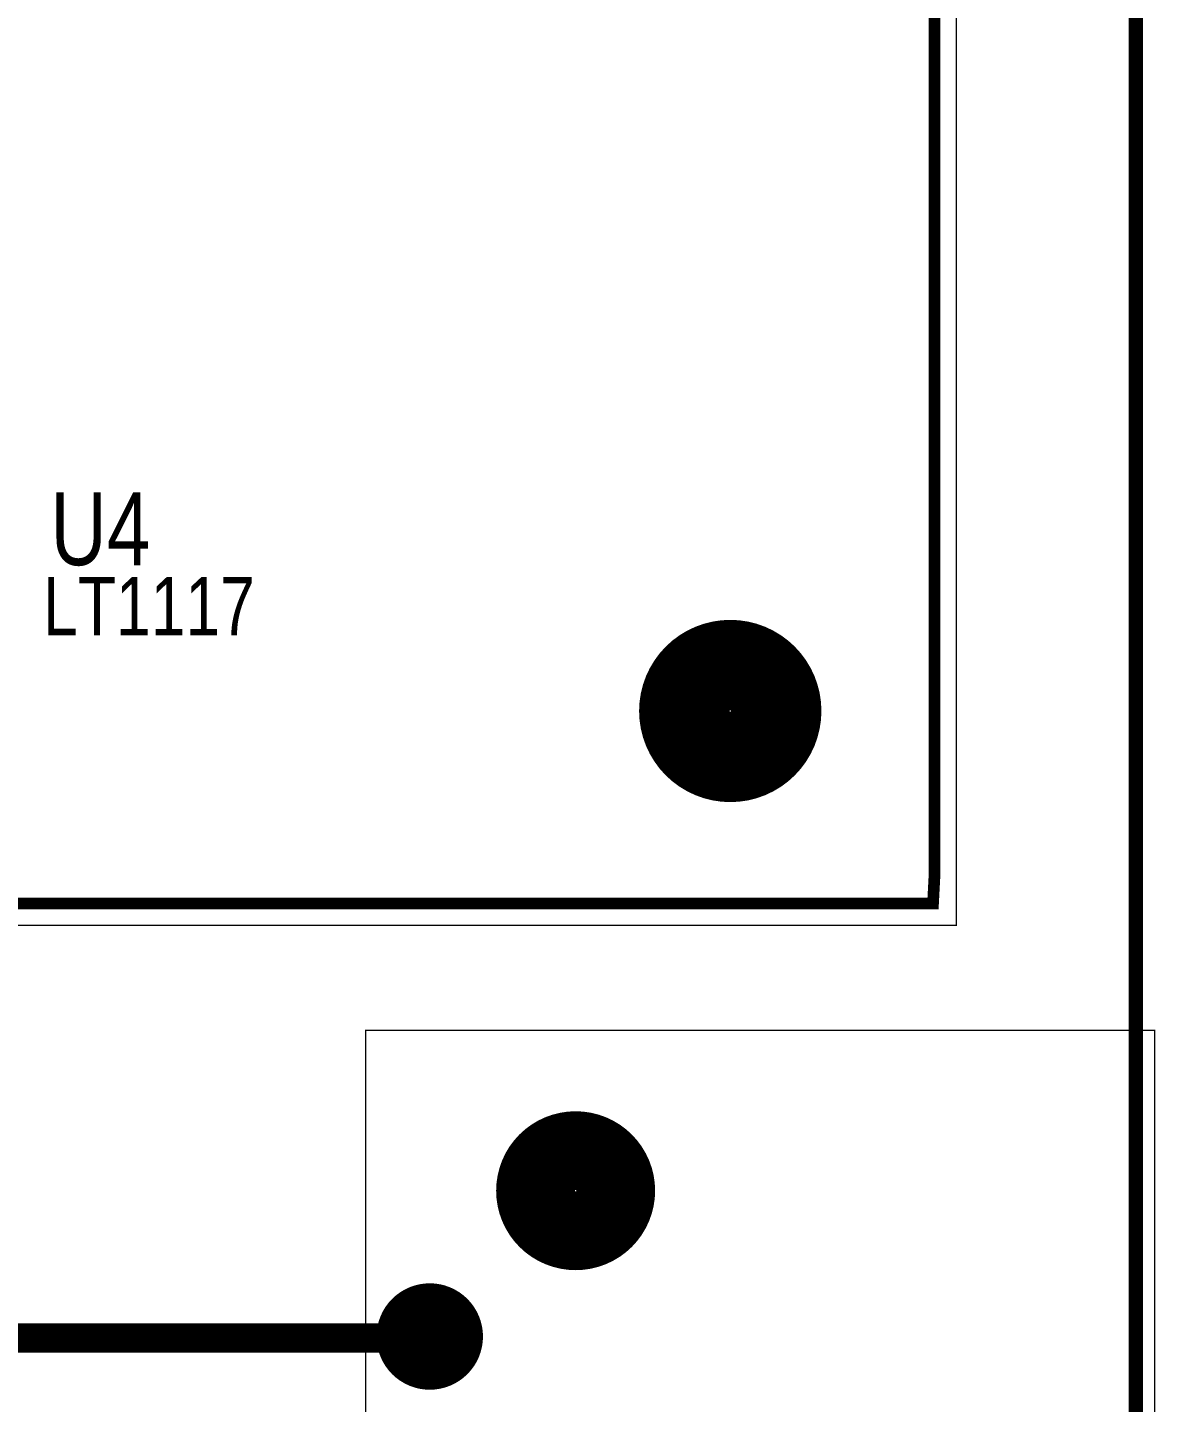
# Model space of a CAD drawing. Extents: x 0 to 8.76, y 0.02 to 4.83.
# Drawn here: x 7.926 to 8.7, y 2.004 to 2.947 of the extents above; entities that cross this region are included whole.
import ezdxf

# ---------------------------------------------------------------- set-up
doc = ezdxf.new("R2010")
doc.units = 0

msp = doc.modelspace()

# ---------------------------------------------------------------- linework, layer by layer
for points, const_width in [([(8.684, 0.028), (0.778, 0.029), (0.778, 4.826), (8.686, 4.826), (8.686, 0.028), (8.684, 0.028)], 0.01), ([(1.051, 2.331), (8.563, 2.331), (8.563, 4.484), (1.051, 4.484), (1.051, 2.331)], 0.001), ([(8.158, 1.69), (8.158, 1.536), (8.699, 1.536), (8.699, 2.259), (8.158, 2.259), (8.158, 1.69)], 0.001)]:
    msp.add_lwpolyline(points, close=True, dxfattribs=dict(const_width=const_width))
at = {"const_width": 0.0005}
for points in [[(8.5628, 2.331, 1), (8.5633, 2.331, 1)], [(8.1578, 2.259, 1), (8.1582, 2.259, 1)], [(8.6988, 2.259, 1), (8.6992, 2.259, 1)]]:
    msp.add_lwpolyline(points, format="xyb", close=True, dxfattribs=at)
at = {"layer": 'DRL'}
for points, const_width in [([(8.377, 2.478, 1), (8.439, 2.478, 1)], 0.063), ([(8.285, 2.149, 1), (8.319, 2.149, 1)], 0.035), ([(8.192, 2.049, 1), (8.212, 2.049, 1)], 0.02)]:
    msp.add_lwpolyline(points, format="xyb", close=True, dxfattribs=dict(at, const_width=const_width))
at = {"layer": 'GND'}
for points, const_width in [([(8.377, 2.478, 1), (8.439, 2.478, 1)], 0.063), ([(8.28, 2.149, 1), (8.324, 2.149, 1)], 0.045), ([(8.187, 2.049, 1), (8.217, 2.049, 1)], 0.03)]:
    msp.add_lwpolyline(points, format="xyb", close=True, dxfattribs=dict(at, const_width=const_width))
at = {"layer": 'I10'}
for points, const_width in [([(8.377, 2.478, 1), (8.439, 2.478, 1)], 0.063), ([(8.28, 2.149, 1), (8.324, 2.149, 1)], 0.045), ([(8.187, 2.049, 1), (8.217, 2.049, 1)], 0.03)]:
    msp.add_lwpolyline(points, format="xyb", close=True, dxfattribs=dict(at, const_width=const_width))
at = {"layer": 'I11'}
for points, const_width in [([(8.377, 2.478, 1), (8.439, 2.478, 1)], 0.063), ([(8.28, 2.149, 1), (8.324, 2.149, 1)], 0.045), ([(8.187, 2.049, 1), (8.217, 2.049, 1)], 0.03)]:
    msp.add_lwpolyline(points, format="xyb", close=True, dxfattribs=dict(at, const_width=const_width))
at = {"layer": 'I12'}
for points, const_width in [([(8.377, 2.478, 1), (8.439, 2.478, 1)], 0.063), ([(8.28, 2.149, 1), (8.324, 2.149, 1)], 0.045), ([(8.187, 2.049, 1), (8.217, 2.049, 1)], 0.03)]:
    msp.add_lwpolyline(points, format="xyb", close=True, dxfattribs=dict(at, const_width=const_width))
at = {"layer": 'IN3'}
for points, const_width in [([(8.377, 2.478, 1), (8.439, 2.478, 1)], 0.063), ([(8.28, 2.149, 1), (8.324, 2.149, 1)], 0.045), ([(8.187, 2.049, 1), (8.217, 2.049, 1)], 0.03)]:
    msp.add_lwpolyline(points, format="xyb", close=True, dxfattribs=dict(at, const_width=const_width))
at = {"layer": 'IN4'}
for points, const_width in [([(8.377, 2.478, 1), (8.439, 2.478, 1)], 0.063), ([(8.28, 2.149, 1), (8.324, 2.149, 1)], 0.045), ([(8.187, 2.049, 1), (8.217, 2.049, 1)], 0.03)]:
    msp.add_lwpolyline(points, format="xyb", close=True, dxfattribs=dict(at, const_width=const_width))
at = {"layer": 'IN5'}
for points, const_width in [([(8.377, 2.478, 1), (8.439, 2.478, 1)], 0.063), ([(8.28, 2.149, 1), (8.324, 2.149, 1)], 0.045), ([(8.187, 2.049, 1), (8.217, 2.049, 1)], 0.03)]:
    msp.add_lwpolyline(points, format="xyb", close=True, dxfattribs=dict(at, const_width=const_width))
at = {"layer": 'IN6'}
for points, const_width in [([(8.377, 2.478, 1), (8.439, 2.478, 1)], 0.063), ([(8.28, 2.149, 1), (8.324, 2.149, 1)], 0.045), ([(8.187, 2.049, 1), (8.217, 2.049, 1)], 0.03)]:
    msp.add_lwpolyline(points, format="xyb", close=True, dxfattribs=dict(at, const_width=const_width))
at = {"layer": 'IN7'}
for points, const_width in [([(8.377, 2.478, 1), (8.439, 2.478, 1)], 0.063), ([(8.28, 2.149, 1), (8.324, 2.149, 1)], 0.045), ([(8.187, 2.049, 1), (8.217, 2.049, 1)], 0.03)]:
    msp.add_lwpolyline(points, format="xyb", close=True, dxfattribs=dict(at, const_width=const_width))
at = {"layer": 'IN8'}
for points, const_width in [([(8.377, 2.478, 1), (8.439, 2.478, 1)], 0.063), ([(8.28, 2.149, 1), (8.324, 2.149, 1)], 0.045), ([(8.187, 2.049, 1), (8.217, 2.049, 1)], 0.03)]:
    msp.add_lwpolyline(points, format="xyb", close=True, dxfattribs=dict(at, const_width=const_width))
at = {"layer": 'IN9'}
for points, const_width in [([(8.377, 2.478, 1), (8.439, 2.478, 1)], 0.063), ([(8.28, 2.149, 1), (8.324, 2.149, 1)], 0.045), ([(8.187, 2.049, 1), (8.217, 2.049, 1)], 0.03)]:
    msp.add_lwpolyline(points, format="xyb", close=True, dxfattribs=dict(at, const_width=const_width))
at = {"layer": 'PWR'}
for points, const_width in [([(8.377, 2.478, 1), (8.439, 2.478, 1)], 0.063), ([(8.28, 2.149, 1), (8.324, 2.149, 1)], 0.045), ([(8.187, 2.049, 1), (8.217, 2.049, 1)], 0.03)]:
    msp.add_lwpolyline(points, format="xyb", close=True, dxfattribs=dict(at, const_width=const_width))
at = {"layer": 'SMT'}
for points, const_width in [([(8.377, 2.478, 1), (8.439, 2.478, 1)], 0.063), ([(8.275, 2.149, 1), (8.329, 2.149, 1)], 0.055), ([(8.184, 2.049, 1), (8.22, 2.049, 1)], 0.037)]:
    msp.add_lwpolyline(points, format="xyb", close=True, dxfattribs=dict(at, const_width=const_width))
at = {"layer": 'SPT'}
for points, const_width in [([(8.275, 2.149, 1), (8.329, 2.149, 1)], 0.055), ([(8.184, 2.049, 1), (8.22, 2.049, 1)], 0.037)]:
    msp.add_lwpolyline(points, format="xyb", close=True, dxfattribs=dict(at, const_width=const_width))
at = {"layer": 'SST', "const_width": 0.008}
msp.add_lwpolyline([(1.066, 4.467), (1.066, 2.346), (8.547, 2.346), (8.548, 2.365), (8.548, 4.469), (1.067, 4.469), (1.067, 4.468), (1.066, 4.467)], close=True, dxfattribs=at)
at = {"layer": 'SST'}
for points, const_width in [([(8.546, 2.365, 1), (8.55, 2.365, 1)], 0.004), ([(8.545, 2.346, 1), (8.549, 2.346, 1)], 0.004), ([(8.275, 2.149, 1), (8.329, 2.149, 1)], 0.055), ([(8.184, 2.049, 1), (8.22, 2.049, 1)], 0.037)]:
    msp.add_lwpolyline(points, format="xyb", close=True, dxfattribs=dict(at, const_width=const_width))
at = {"layer": 'TOP'}
for points, const_width in [([(8.377, 2.478, 1), (8.439, 2.478, 1)], 0.063), ([(8.28, 2.149, 1), (8.324, 2.149, 1)], 0.045), ([(8.187, 2.049, 1), (8.217, 2.049, 1)], 0.03), ([(8.196, 2.048, 1), (8.206, 2.048, 1)], 0.01), ([(8.196, 2.048, 1), (8.206, 2.048, 1)], 0.01), ([(8.197, 2.049, 1), (8.207, 2.049, 1)], 0.01)]:
    msp.add_lwpolyline(points, format="xyb", close=True, dxfattribs=dict(at, const_width=const_width))
at = {"layer": 'TOP', "const_width": 0.02}
for points in [[(7.642, 2.048), (8.201, 2.048)], [(8.201, 2.048), (8.202, 2.049)]]:
    msp.add_lwpolyline(points, dxfattribs=at)

# ---------------------------------------------------------------- texts
at = {"layer": 'SST', "width": 0.8}
msp.add_text('U4', height=0.05, rotation=360, dxfattribs=at).set_placement((7.942, 2.578))
msp.add_text('LT1117', height=0.04, dxfattribs=at).set_placement((7.937, 2.53))

doc.saveas('drawing.dxf')
